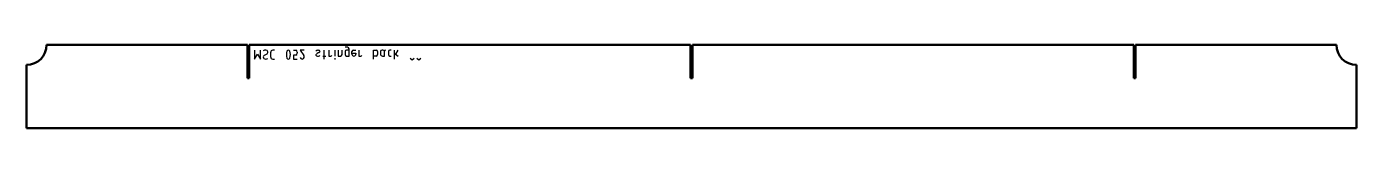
# Model space of a CAD drawing. Header units: millimetres. Extents: x 0 to 1500, y 0 to 94.
import ezdxf

# ---------------------------------------------------------------- set-up
doc = ezdxf.new("R2010")
doc.units = ezdxf.units.MM
doc.layers.add('IV_MARK_SURFACE_BACK', color=91, linetype='Continuous', lineweight=25, true_color=0x80ff80)
doc.layers.add('IV_OUTER_PROFILE', color=7, linetype='Continuous', lineweight=50)

msp = doc.modelspace()

# ---------------------------------------------------------------- linework, layer by layer
at = {"layer": 'IV_MARK_SURFACE_BACK'}
for p, q in [((362, 91.1), (359.2, 91.1)), ((257, 87.8), (257, 77.8)), ((257, 77.8), (260.3, 83.3)), ((260.3, 83.3), (263.7, 77.8)), ((263.7, 77.8), (263.7, 87.8)), ((270.9, 83.3), (268.1, 81.7)), ((275.3, 85.5), (275.3, 80)), ((279.8, 87.8), (277.6, 87.8)), ((277.6, 77.8), (279.8, 77.8)), ((300.9, 87.8), (303.7, 87.8)), ((303.7, 82.2), (300.9, 82.2)), ((300.9, 82.2), (300.9, 77.8)), ((300.9, 77.8), (305.3, 77.8)), ((305.3, 85.5), (305.3, 84.4)), ((313.1, 87.8), (308.7, 87.8)), ((308.7, 87.8), (312.6, 81.7)), ((326.4, 82.8), (326.4, 82.2)), ((329.8, 85), (327.6, 83.9)), ((328.1, 87.8), (329.2, 87.8)), ((328.1, 81.1), (329.2, 81.1)), ((330.9, 86.7), (330.9, 86.1)), ((334.2, 81.1), (335.3, 81.1)), ((335.3, 87.8), (335.3, 81.1)), ((335.3, 81.1), (335.3, 77.8)), ((335.3, 81.1), (337.6, 81.1)), ((340.9, 87.8), (340.9, 81.1)), ((340.9, 81.1), (343.1, 81.1)), ((347.8, 87.8), (347.8, 81.1)), ((351.4, 87.8), (351.4, 81.1)), ((351.4, 81.1), (354.2, 81.1)), ((355.9, 82.8), (355.9, 87.8)), ((359.2, 86.1), (359.2, 82.8)), ((363.7, 87.8), (360.9, 87.8)), ((360.9, 81.1), (363.7, 81.1)), ((363.7, 87.8), (363.7, 89.4)), ((363.7, 81.1), (363.7, 87.8)), ((367, 84.4), (367, 86.1)), ((367, 84.4), (371.4, 84.4)), ((367, 83.3), (367, 84.4)), ((368.7, 87.8), (371.4, 87.8)), ((371.4, 84.4), (371.4, 83.3)), ((374.8, 87.8), (374.8, 81.1)), ((374.8, 81.1), (377, 81.1)), ((391.4, 81.1), (391.4, 87.8)), ((391.4, 87.8), (394.2, 87.8)), ((394.2, 81.1), (391.4, 81.1)), ((391.4, 77.8), (391.4, 81.1)), ((395.9, 86.1), (395.9, 82.8)), ((399.2, 86.1), (399.2, 83.3)), ((402, 87.8), (400.9, 87.8)), ((401.4, 81.1), (403.7, 81.1)), ((403.7, 86.1), (403.7, 86.7)), ((403.7, 81.1), (403.7, 86.1)), ((408.1, 86.1), (408.1, 82.8)), ((411.4, 87.8), (409.8, 87.8)), ((409.8, 81.1), (411.4, 81.1)), ((414.8, 87.8), (414.8, 84.4)), ((414.8, 84.4), (414.8, 77.8)), ((414.8, 84.4), (419.2, 81.1)), ((416.4, 83.3), (419.2, 87.8)), ((432.6, 78.9), (434.8, 76.7)), ((434.8, 76.7), (437, 78.9)), ((440.3, 78.9), (442.6, 76.7)), ((442.6, 76.7), (444.8, 78.9))]:
    msp.add_line(p, q, dxfattribs=at)
msp.add_circle((347.8, 78), 0.278, dxfattribs=at)
for centre, radius, start, end in [((362, 89.4), 1.67, 0, 90), ((269.1, 84.1), 3.74, 79.0373, 123.5826), ((269.2, 79.8), 2.21, 120.7016, 220.3737), ((269.8, 82.5), 4.69, 241.7153, 298.2847), ((269.7, 85.4), 2.39, 300.441, 87.6315), ((277.6, 85.5), 2.22, 90, 180), ((277.6, 80), 2.22, 180, 270), ((307.1, 82.8), 14, 163.8661, 196.1339), ((295.3, 85.9), 1.81, 23.0373, 156.9627), ((295.3, 79.6), 1.8, 202.4119, 337.5881), ((283.6, 82.8), 14, 343.8661, 16.1339), ((303, 85.5), 2.38, 1.0861, 72.6537), ((303, 84.5), 2.38, 287.3463, 358.9139), ((310.9, 80.1), 2.32, 196.4047, 343.5953), ((310.1, 79.9), 3.02, 351.7636, 36.3089), ((328.1, 85.9), 1.82, 90.3744, 157.0058), ((328.3, 82), 2, 111.8601, 158.1399), ((328.1, 82.9), 1.82, 202.9942, 269.6256), ((329.2, 85.9), 1.82, 22.9942, 89.6256), ((329.2, 82.9), 1.82, 270.3744, 337.0058), ((329, 86.8), 2, 291.8601, 338.1399), ((343.1, 82.2), 1.11, 270, 0), ((354.2, 82.8), 1.67, 270, 0), ((360.9, 86.1), 1.67, 90, 180), ((360.9, 82.8), 1.67, 180, 270), ((368.7, 86.1), 1.67, 90, 180), ((369.2, 83.3), 2.22, 180, 0), ((377, 82.2), 1.11, 270, 0), ((394.2, 86.1), 1.67, 0, 90), ((394.2, 82.8), 1.67, 270, 0), ((400.9, 86.1), 1.67, 90, 180), ((401.4, 83.3), 2.22, 180, 270), ((402, 86.1), 1.67, 0, 90), ((404.8, 86.7), 1.11, 90, 180), ((409.8, 86.1), 1.67, 90, 180), ((409.8, 82.8), 1.67, 180, 270)]:
    msp.add_arc(centre, radius, start, end, dxfattribs=at)
at = {"layer": 'IV_OUTER_PROFILE'}
for p, q in [((22.5, 93.7), (249, 93.7)), ((249, 56.2), (249, 93.7)), ((251, 93.7), (251, 56.2)), ((251, 93.7), (749, 93.7)), ((749, 56.2), (749, 93.7)), ((751, 93.7), (1249, 93.7)), ((751, 93.7), (751, 56.2)), ((1249, 56.2), (1249, 93.7)), ((1251, 93.7), (1251, 56.2)), ((1251, 93.7), (1477.5, 93.7)), ((0, 0), (0, 71.2)), ((1500, 71.2), (1500, 0)), ((251, 56.2), (249, 56.2)), ((751, 56.2), (749, 56.2)), ((1251, 56.2), (1249, 56.2)), ((1500, 0), (0, 0))]:
    msp.add_line(p, q, dxfattribs=at)
for centre, start, end in [((0, 93.7), 270, 0), ((1500, 93.7), 180, 270)]:
    msp.add_arc(centre, 22.5, start, end, dxfattribs=at)

doc.saveas('drawing.dxf')
